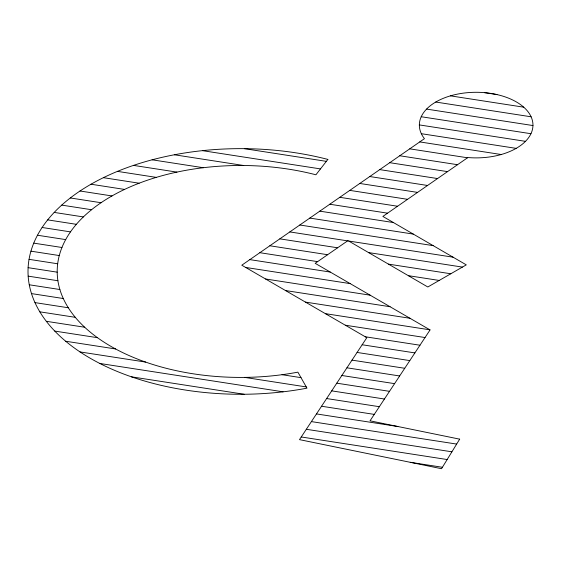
<?xml version="1.0" encoding="UTF-8"?>
<svg xmlns="http://www.w3.org/2000/svg" width="561" height="561" viewBox="0 0 561 561"><rect width="100%" height="100%" fill="white"/><g stroke="black" fill="none" stroke-linecap="round" stroke-linejoin="round"><path stroke-width="0.84" d="M484.571 92.656L496.941 94.571M450.434 95.847L523.743 107.186M435.736 102.039L531.106 116.793M426.563 109.093L532.943 125.552M421.22 116.737L530.951 133.714M419.348 124.914L525.489 141.337M421.332 133.693L516.162 148.363M419.747 141.919L501.204 154.52M409.747 148.84L467.53 157.781M399.755 155.762L457.531 164.703M389.762 162.69L447.538 171.624M244.33 148.658L326.362 161.351M379.769 169.611L437.545 178.552M202.437 150.65L320.478 168.91M369.776 176.54L427.552 185.474M174.352 154.773L243.726 165.509M359.783 183.461L417.559 192.395M152.122 159.808L203.292 167.718M349.791 190.382L407.567 199.323M133.49 165.39L176.897 172.108M339.791 197.311L397.574 206.245M117.431 171.378L156.253 177.381M329.798 204.232L387.574 213.173M103.385 177.676L139.142 183.209M319.805 211.153L393.401 222.542M90.987 184.225L124.563 189.422M309.812 218.082L413.289 234.084M80.013 190.999L111.976 195.943M299.819 225.003L433.169 245.634M70.3 197.963L101.043 202.724M289.827 231.924L347.603 240.865M348.697 241.034L453.057 257.176M61.724 205.109L91.555 209.723M279.834 238.853L337.61 247.787M368.577 252.583L462.411 267.092M54.207 212.416L83.365 216.925M269.834 245.774L327.617 254.715M388.457 264.126L450.799 273.768M47.678 219.877L76.359 224.316M259.841 252.695L317.617 261.636M408.338 275.668L439.193 280.444M42.11 227.486L70.483 231.875M249.848 259.624L330.254 272.057M37.475 235.234L65.686 239.603M245.648 267.443L350.183 283.614M33.744 243.13L61.948 247.492M265.577 278.992L370.12 295.17M30.932 251.167L59.277 255.55M285.514 290.549L390.056 306.72M29.046 259.343L57.678 263.775M305.45 302.106L409.986 318.276M28.113 267.667L57.201 272.169M325.38 313.655L429.922 329.826M28.169 276.145L57.902 280.745M345.317 325.212L425.035 337.54M29.27 284.785L59.88 289.525M365.246 336.761L419.958 345.225M31.5 293.599L63.281 298.522M362.161 344.756L414.881 352.911M34.964 302.61L68.309 307.765M357.084 352.441L409.803 360.597M39.831 311.832L75.272 317.316M352.006 360.127L404.726 368.282M46.318 321.306L84.683 327.238M346.929 367.806L399.656 375.968M54.761 331.081L97.46 337.687M341.852 375.491L394.579 383.647M65.686 341.242L115.566 348.956M282.022 374.706L300.998 377.644M336.775 383.177L389.502 391.333M80.041 351.929L145.579 362.069M244.666 377.399L306.271 386.929M331.705 390.863L384.425 399.018M99.816 363.458L283.095 391.816M326.628 398.548L379.348 406.704M131.435 376.824L244.14 394.257M321.551 406.234L374.271 414.39M316.474 413.92L397.84 426.507M311.397 421.599L456.661 444.074M306.32 429.284L451.907 451.808M301.243 436.97L447.159 459.543M410.245 462.299L442.405 467.278M459.676 439.158L441.528 468.708L299.49 439.635L366.831 337.68L241.791 265.206L424.439 138.665A56.801 32.797 0 0 1 462.874 93.203A56.801 32.797 0 0 1 532.894 123.616A56.801 32.797 0 0 1 467.881 157.536L382.875 216.427L466.289 264.862L427.819 286.987L347.967 240.613L315.184 263.326L430.07 329.917L370.029 420.813L459.676 439.158M327.862 159.415L315.913 174.787A183.538 105.966 0 0 0 57.453 265.879A183.538 105.966 0 0 0 297.884 372.153L306.972 388.17A212.724 122.817 0 0 1 28.309 264.988A212.724 122.817 0 0 1 327.862 159.415"/></g></svg>
